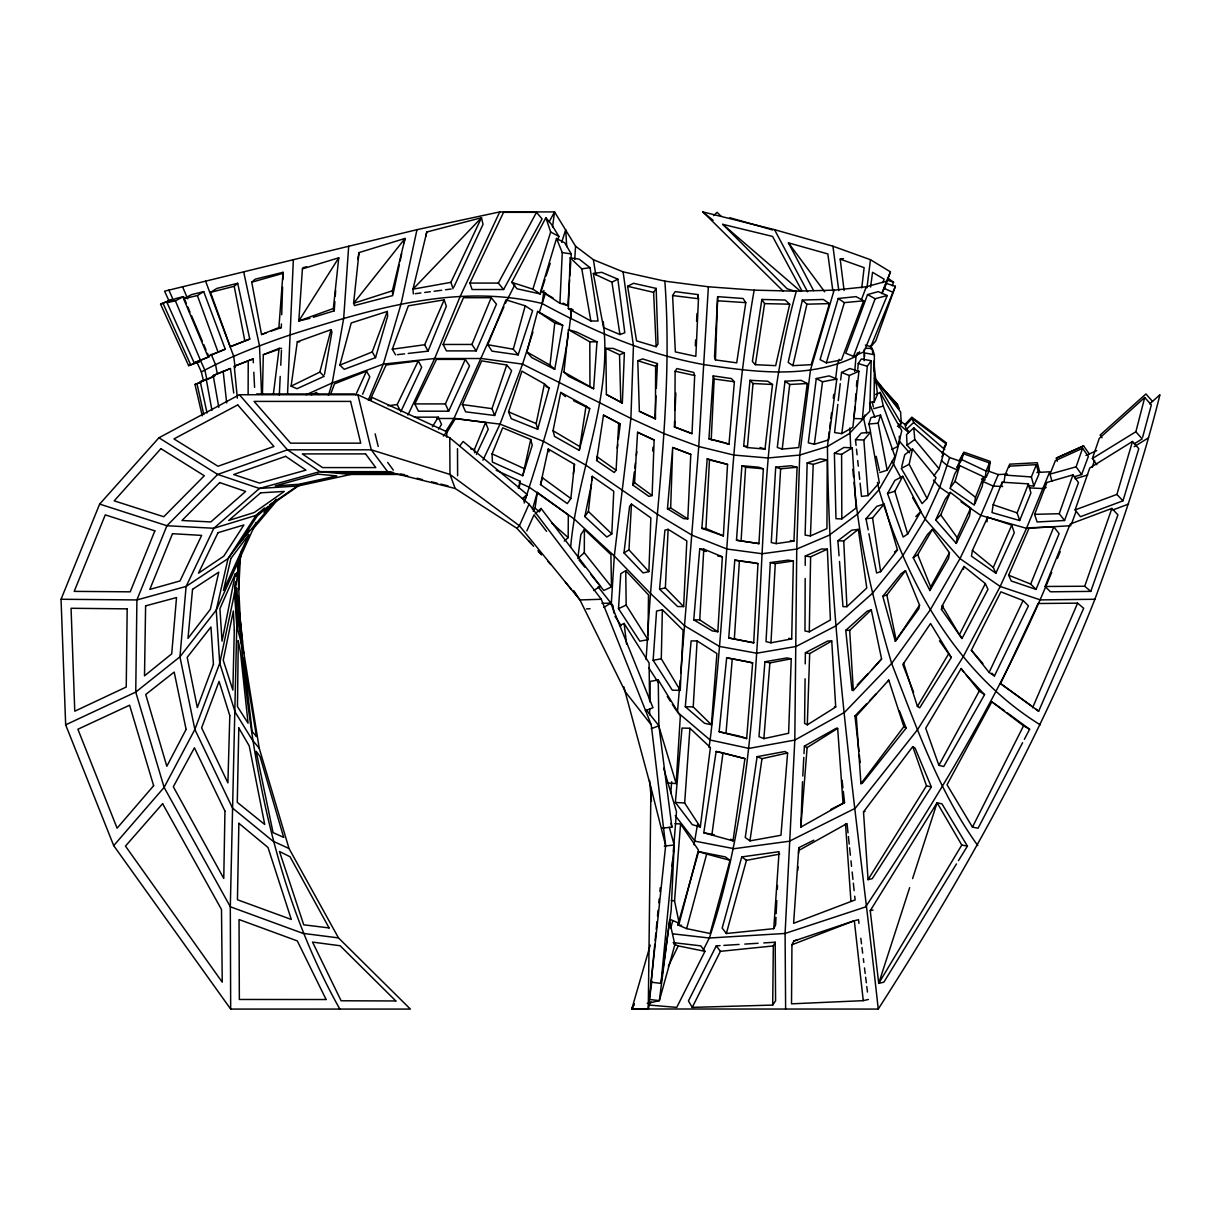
<?xml version="1.0" encoding="UTF-8"?>
<svg xmlns="http://www.w3.org/2000/svg" width="1221" height="1221" viewBox="0 0 1221 1221"><rect width="100%" height="100%" fill="white"/><g stroke="black" fill="none" stroke-linecap="round" stroke-linejoin="round"><path stroke-width="1.5" d="M446.733 437.103L446.733 431.746L372.222 397.481L370.589 400.457M248.122 394.429L248.229 360.729L253.159 358.928L253.358 362.729M655.448 418.818L655.631 366.285L657.432 363.583L642.658 358.943L637.774 360.744L639.361 411.294L655.448 418.818L639.361 411.294M674.877 427.197L675.106 371.245L676.907 368.544L693.772 372.436L694.688 375.519L692.002 433.623L674.374 426.907L674.618 421.26M805.188 578.495L804.975 630.952L809.279 631.837L830.402 619.978L827.365 549.175L821.519 548.962L805.28 556.013L805.234 565.384M827.228 459.92L826.938 528.617L810.439 535.943L805.112 535.103L807.173 462.912L820.008 458.852L827.228 459.92L813.217 464.407L807.173 462.912M564.255 541.071L568.177 537.622L568.314 514.88L537.332 492.353L532.463 509.264M611.477 586.904L584.294 552.731L584.416 529.441L610.897 554.609L611.477 586.904L603.8 590.476L590.781 574.481M870.436 402.503L874.144 402.167L874.373 354.716L872.16 348.336L865.765 348.367M574.496 464.346L570.848 498.504L567.307 503.601L540.506 484.584L548.26 448.992L574.496 464.346L573.321 473.977M579.273 450.366L586.034 406.12L560.714 392.445L553.052 430.723L554.548 436.416L579.273 450.366L589.712 408.684L586.034 406.12M592.216 480.418L592.246 476.327L613.751 491.239L611.813 533.959L606.806 537.011L584.828 516.559L591.483 484.035M618.726 423.199L616.101 470.253L614.239 472.496L596.626 460.515L603.495 415.109L620.253 424.053L618.406 438.965M858.973 923.412L858.516 919.703L854.318 920.726L793.803 941.025L791.941 944.749L791.513 1003.83L863.262 1000.655L868.406 999.465M864.132 360.653L864.224 349.481M720.069 945.619L716.269 945.848L688.43 1000.961L692.246 1007.386L772.695 1005.081L773.32 945.939L775.182 942.215L763.781 942.917M805.082 678.754L804.578 723.381L807.31 724.847L835.713 707.035L831.745 641.01L827.807 640.979L805.372 652.731L805.234 663.888M647.969 639.697L648.504 594.932L625.747 570.634L620.756 573.687L618.498 608.684L639.819 641.178L647.969 639.697L626.159 605.097L625.747 570.634M649.618 714.88L649.694 709.309M649.801 701.877L650.091 681.425L658.241 679.944L680.341 715.979L676.144 783.546L666.849 782.982M809.279 631.837L810.622 556.837L827.365 549.175M262.423 394.566L263.309 354.716L279.151 348.351L281.563 348.382M680.234 690.384L661.294 658.806L662.362 609.752L656.562 611.049L653.143 660.286L672.298 690.17L680.234 690.384L683.104 630.265L662.362 609.752M791.696 638.888L793.375 560.988L788.033 560.164L770.298 562.591L766.025 641.635L770.97 642.811L791.696 638.888L788.827 638.308M857.798 369.261L858.241 363.568L861.37 358.943L871.183 360.729L869.764 411.279L862.362 418.803L853.983 418.513M271.413 331.028L281.303 327.625L281.41 323.931M281.7 314.713L282.585 287.042M282.814 279.67L283.043 272.298L255.235 279.166L251.74 282.188L261.538 334.539L266.468 332.738M783.287 291.239L702.884 211.92L774.526 229.67L832.936 246.215L870.466 259.707L890.414 271.84L886.751 281.151L866.254 286.782L834.141 290.14L796.306 291.178L754.166 290.14L708.378 286.782L664.85 281.151L623.092 271.84L593.391 259.707L575.564 246.215L554.563 211.92L499.74 211.92L416.971 229.67L293.345 259.707L287.546 394.078M807.31 724.847L809.676 653.617L831.745 641.01M568.36 308.547L570.192 257.814L579.181 259.142L590.048 267.658L598.061 321.031L590.872 320.986L568.36 308.547L573.137 309.905M648.885 571.626L650.854 517.902L631.455 504.075L629.593 506.333L623.977 552.899L643.085 572.908L648.885 571.626L628.968 549.847L631.455 504.075M652.121 495.573L654.135 440.003L637.576 432.265L634.584 482.722L632.707 484.981L648.916 496.398L652.121 495.573L634.584 482.722M791.254 658.791L788.613 733.272L763.873 738.629L758.974 736.645L764.926 661.736L786.95 657.921L791.254 658.791L769.886 662.911L764.926 661.736M810.439 535.943L813.217 464.407M622.328 403.037L624.389 352.93L613.064 348.397L605.875 348.351L606.379 394.475L622.328 403.037L606.379 394.475M687.805 518.879L670.665 507.967L672.71 447.481L667.475 508.791L683.729 518.666L687.805 518.879L690.781 454.365L672.71 447.481M793.94 541.086L797.084 467.246L791.025 465.735L775.701 467.17L771.26 542.582L776.22 543.62L793.94 541.086L790.369 540.537M675.106 409.966L675.839 393.025M569.566 279.762L567.857 305.586L559.92 303.296L562.27 252.594L556.517 238.431L564.743 242.857L571.275 253.937L571.031 257.631M654.944 418.513L655.967 395.787M656.318 388.202L657.432 363.583M698.473 298.733L695.833 356.334L675.35 351.907L672.603 295.543L675.167 291.621L697.985 294.582L698.473 298.733L672.603 295.543M715.445 359.92L717.673 296.642L743.07 298.489L745.787 302.64L736.706 362.851L715.445 359.92L714.514 356.837L717.673 296.642M279.304 395.161L280.204 376.45M280.754 365.232L281.471 350.259M683.638 606.593L665.369 587.896L668.131 529.334L664.926 530.158L659.569 589.194L677.67 606.562L683.638 606.593L686.828 540.918L668.131 529.334M775.976 917.414L775.625 924.923L773.763 928.662L726.342 933.516L722.176 928.052L741.758 856.928L779.105 851.678L773.763 928.662M776.159 913.659L776.785 900.518M777.319 889.239L777.502 885.484M797.771 870.39L797.939 866.605M798.565 853.357L798.824 847.679L813.781 840.185M711.217 439.881L714.163 378.983L713.232 375.9L731.394 378.556L734.401 381.776L728.983 444.276L708.928 438.812L713.232 375.9M238.675 589.865L240.568 553.952M695.314 345.68L695.604 340.003M696.596 321.077L696.993 313.507M697.786 298.367L697.985 294.582M708.378 286.782L698.748 446.504L680.784 672.802M723.366 535.897L705.936 528.571L709.477 459.905L707.203 458.852L701.861 528.372L723.366 535.897L727.548 464.407L707.203 458.852M753.693 642.795L757.982 563.614L753.006 562.576L734.798 560.134L728.723 637.957L753.693 642.795L728.723 637.957M770.97 642.811L775.259 563.629L793.375 560.988M802.518 781.669L800.823 827.121L844.55 802.579L843.329 791.406M802.808 776.052L803.8 757.356M803.998 753.616L804.41 746.138L836.385 728.189L837.667 728.388L843.024 803.143M717.841 631.761L699.74 619.886L703.8 549.129L699.725 548.931L693.757 619.856L712.24 630.891L717.841 631.761L722.359 556.807L703.8 549.129M711.4 724.755L693.223 706.913L697.099 640.933L691.117 640.903L685.302 706.715L704.548 723.29L711.4 724.755L716.91 653.556L697.099 640.933M758.943 543.604L763.369 468.803L758.439 467.17L741.895 465.735L736.477 540.231L758.943 543.604L736.477 540.231M776.22 543.62L780.631 468.803L775.701 467.17M741.071 541.056L745.604 467.231L741.895 465.735M569.123 329.441L571.672 308.882M574.74 259.508L575.564 246.215M611.248 604.517L614.316 556.028L630.891 418.406L633.44 345.772L623.092 271.84M261.538 334.539L278.907 327.579L283.043 272.298M569.81 276.068L570.787 261.309M646.077 659.523L647.451 638.736M647.695 634.966C654.517 517.094 673.534 399.465 664.85 281.151M734.34 638.842L739.407 560.958L734.798 560.134M306.685 266.758L303.022 267.658L302.411 268.864L298.824 320.97L309.905 318.33M313.385 317.262L334.233 310.821L334.875 301.587M335.256 296.062L335.653 290.522M348.687 246.215L343.681 318.36L332.234 382.951L328.403 395.345M357.707 259.463L359.02 252.594L405.067 238.431L404.014 242.857M593.635 388.736L596.993 341.834L576.373 331.959L568.437 329.67L563.949 372.115L568.665 376.327L593.635 388.736L563.949 372.115M700.305 827.029L684.66 802.991L689.926 728.265L681.99 728.067L675.366 802.426L692.231 824.602L700.305 827.029L710.408 747.511L689.926 728.265M854.12 416.62L854.868 407.142M855.295 401.465L855.89 393.879M856.47 386.309L856.913 380.631M672.13 866.376L672.573 860.729M673.336 851.312L676.495 811.767L663.644 768.223M670.421 919.535L679.212 923.259L674.541 900.854L680.585 823.961L675.015 823.626M719.138 731.745L746.657 738.598L752.64 662.896L747.679 661.721L726.663 657.875L719.138 731.745L740.018 736.248M763.873 738.629L769.886 662.911M800.823 827.121L807.127 747.588L837.667 728.388M798.824 847.679L793.604 923.305L855.112 899.938L854.715 896.199M787.606 752.975L780.967 835.256L749.938 840.887L745.237 837.484L757.112 756.669L784.874 751.51L787.606 752.975L761.996 758.653L757.112 756.669M652.686 451.037L652.991 447.268M670.741 793.101L671.672 781.822M680.143 680.295L677.457 712.209L710.118 740.018L748.977 748.397L794.81 740.079L844.566 712.347L891.635 663.43L930.036 610.179L959.981 558.623L980.829 515.399L998.305 474.572L1007.493 474.069M725.991 733.211L732.264 658.76L726.663 657.875M747.374 447.558L753.006 383.531L749.999 380.311L743.665 446.062L747.374 447.558L765.002 449.099L772.496 384.478L767.765 381.227L749.999 380.311M849.801 427.976L850.778 448.656M854.731 371.367L856.043 356.273L857.478 352.777M235.073 587.286L235.592 581.745M862.362 418.803L867.322 366.269L871.183 360.729M654.761 944.382L651.098 982.188L661.004 983.378L674.19 845.024L669.337 827.334M655.128 940.597L655.86 933.042M656.226 929.257L656.959 921.702M657.509 916.025L658.058 910.362M658.791 902.792L659.157 899.007M659.889 891.452L660.256 887.667M235.684 582.035L234.524 593.345L219.719 663.232L194.856 729.471L164.118 787.392L113.706 845.634L230.677 1009.08L410.363 1009.08L338.507 937.911L289.026 848.549L259.234 748.229L243.864 653.067L237.439 594.917M236.264 576.388L236.66 572.618M334.233 310.821L333.348 308.531L338.766 257.814L302.411 268.864M113.706 845.634L65.659 724.831L61.05 599.267L99.649 504.09L158.898 437.79L239.392 394.734L357.86 394.734L449.771 437.79L529.029 504.09L601.266 599.267L651.251 724.831L665.659 845.634L648.275 1009.08L631.806 1008.989L650.244 945.146M359.02 252.594L353.602 303.296L354.487 305.571L392.75 295.574L392.399 290.812L405.067 238.431L353.602 303.296L392.399 290.812M840.674 379.945L841.544 372.436L849.847 368.544L858.928 371.245L852.899 427.213L841.803 433.638L834.569 432.57L837.835 404.38M584.828 516.559L588.385 511.462L592.246 476.327M238.339 565.384L237.5 572.863L239.514 558.318M554.716 369.337L549.999 365.11L554.777 322.97L537.591 311.416L526.907 351.969L531.776 357.631L554.716 369.337L562.713 325.259L537.591 311.416M784.996 381.227L777.304 447.466L782.234 449.099L798.732 447.558L807.264 383.531L801.007 380.311L784.996 381.227L789.712 384.478L807.264 383.531M782.234 449.099L789.712 384.478M838.278 400.625L840.246 383.699M861.767 287.897L864.132 267.658L840.185 259.142L844.108 290.506M829.242 431.624L827.456 446.504C828.784 635.057 857.981 821.977 878.235 1009.08L631.806 1008.989L634.294 1003.952L631.806 1008.989M829.7 427.915L830.372 422.329M830.829 418.605L831.501 413.034M833.287 398.153L833.745 394.429M835.546 379.548L837.331 364.667L839.315 359.356M632.707 484.981L634.31 472.008M634.767 468.315L635.454 462.744M636.37 455.341L636.828 451.633M617.246 448.275L617.704 444.551M816.269 378.556L808.302 442.796L814.346 444.291L828.616 439.896L836.828 378.983L829.105 375.9L816.269 378.556L822.527 381.776L836.828 378.983M866.956 287.835L870.466 259.707M273.336 394.459L279.151 348.351M651.831 981.196L648.275 1009.08L650.93 787.438L623.809 686.812M841.803 433.638L849.267 375.519L858.928 371.245M578.006 556.654L580.875 534.554L584.416 529.441M570.634 547.313C577.197 471.337 612.957 398.748 603.189 321.596M814.346 444.291L822.527 381.776M870.588 287.042L872.557 272.298L884.111 279.166L882.89 282.738M539.285 312.439L542.17 303.541L543.94 290.445M552.548 226.877L554.563 211.92L549.129 221.871M963.4 453.754L961.827 459.6L956.776 467.811L963.4 453.754L989.529 462.927L988.201 472.771L986.141 477.35M988.888 471.275L990.216 461.416L963.934 452.152L959.065 460.836M1009.157 467.46L1009.599 464.178L1037.27 462.713L1039.788 472.329M711.843 835.195L723 752.914L716.147 751.449L703.769 832.768L732.997 840.872L744.947 758.638L716.147 751.449M331.044 329.67L319.841 372.1L324.176 376.312L296.993 388.721L291.117 386.157L297.298 341.788L331.044 329.67L331.929 331.944L324.496 374.465M661.004 983.378L671.153 910.591L674.19 845.024L664.3 846.092M950.503 486.477L954.746 473.84L959.798 465.613L983.653 476.785L982.325 486.08L975.045 503.403M989.529 462.927L986.11 471.092L984.782 480.387L981.486 478.907M1001.602 485.943L1002.136 482.219L1028.433 483.867L1030.906 492.933L1019.657 520.528L992.001 512.576L993.177 504.761L1002.136 482.219M1003.983 482.524L1005.051 475.091L1008.76 466.193L1036.385 464.652L1038.903 474.267L1033.851 486.004L1028.204 485.699M533.18 511.202L535.057 508.073L537.332 492.353M749.938 840.887L761.996 758.653M519.093 488.4L520.161 481.288L496.184 470.283M755.387 364.682L764.59 303.617L761.873 299.466L785.164 300.045L789.697 304.182L775.671 365.659L755.387 364.682L752.38 361.462L761.873 299.466M697.542 824.312L694.001 844.779M709.004 747.511L710.118 740.018C728.342 590.384 728.098 438.812 754.166 290.14M970.695 508.104L969.505 515.918L956.257 543.406L935.729 519.978L945.161 499.343L950.32 492.368L970.695 508.104L957.203 537.637L956.257 543.406M983.653 476.785L975.503 497.329L974.327 505.128L949.892 488.278L955.051 481.318L959.798 465.613M986.95 521.871L987.652 517.185L1011.766 525.106L1014.285 532.753L995.878 573.229L971.473 556.211L972.42 550.442L987.652 517.185M949.465 552.747L948.519 558.516L929.914 590.537L913.216 557.692L927.395 534.554L932.386 529.456L949.465 552.747L930.661 586.965L929.914 590.537M963.476 569.291L963.949 566.407L985.362 583.607L987.972 589.361L961.995 638.507L941.452 609.386L942.2 605.799L963.949 566.407M568.467 333.135C560.439 391.33 541.803 447.207 524.206 503.052M537.683 429.288L536.172 423.58L544.413 383.882L521.916 371.169L508.562 411.874L511.233 418.681L537.683 429.288L549.129 388.095L544.413 383.882M919.55 605.173L918.803 608.76L895.329 641.3L882.798 596.306L901.022 573.733L905.524 570.68L919.55 605.173L895.329 641.3M393.131 293.757L399.343 264.667M400.122 261.035L401.678 253.754M416.971 229.67L401.175 303.525L383.318 364.117L368.33 400.122M522.741 475.717L530.723 439.514L502.686 427.808L492.094 453.861L492.399 462.087L522.741 475.717L532.234 445.207L530.723 439.514M909.157 464.316L912.514 448.977L935.988 477.625L927.075 498.504L922.084 503.601L901.281 468.406L909.157 464.316L927.075 498.504M796.306 291.178C763.247 408.959 764.834 532.142 756.654 653.22C750.518 749.465 740.048 846.122 709.34 938.018L703.357 949.862M802.365 300.045L788.171 362.408L792.887 365.659L811.202 364.682L829.441 303.617L823.29 299.466L802.365 300.045L806.913 304.182L829.441 303.617M792.887 365.659L806.913 304.182M241.682 550.457L234.524 593.345L236.782 625.778L230.311 906.76L230.677 1009.08M425.732 236.416L426.801 232.005L481.486 217.735L483.028 224.328L453.861 287.088M891.742 449.526L898.046 446.26L901.77 430.692L880.112 392.414L875.594 394.52M426.801 232.005L412.988 289.163L413.339 293.94M518.452 488.263L520.161 481.288M596.626 460.515L597.512 456.944M901.724 466.681L904.776 454.67L912.514 448.977M1096.794 464.713L1092.383 458.516L1135.866 431.746L1144.733 397.481L1151.342 404.914L1142.658 437.133M679.212 923.259L698.443 850.045L680.585 823.961M899.297 436.172L899.495 441.346L893.345 464.819L879.013 489.682L857.188 514.316L829.09 535.271L796.748 549.053L762.163 553.739L726.983 549.023L692.078 535.225L657.341 514.27L585.363 464.835L543.498 441.361L500.015 424.114L453.953 418.498L436.797 418.498M878.235 1009.08C961.827 878.784 1037.911 743.482 1094.886 599.267C1119.474 532.051 1142.719 464.27 1159.95 394.734L1149.694 403.937M339.881 365.11L351.221 322.97L387.301 311.416L387.652 316.178L375.534 357.631L344.215 369.322L339.881 365.11L372.237 351.953L387.301 311.416M686.629 928.632L706.669 854.059L698.595 851.632L677.838 924.908L686.629 928.632L710.118 933.516L730.051 860.332L725.366 856.928L698.595 851.632M942.215 453.663L946.244 443.971L912.011 418.498L905.188 425.778L906.425 429.319L909.324 431.791M518.147 354.884L513.278 349.206L525.213 305.83L505.982 299.832L487.774 344.734L492.017 351.16L518.147 354.884L532.615 310.607L525.213 305.83M726.342 933.516L746.458 860.332L779.685 854.105M670.756 928.006L672.771 920.771M879.837 472.496L887.163 470.238L878.174 423.183L880.494 415.079L870.924 417.658L868.894 424.038L870.512 431.227M1075.106 509.92L1116.91 494.413L1132.478 441.483L1138.781 448.656L1122.954 500.839L1080.417 516.712L1075.106 509.92L1089.758 468.025L1132.478 441.483M834.141 290.14L810.454 370.116L799.724 455.051L796.748 549.053L794.81 740.079L785.088 933.455L785.622 1008.989M838.217 298.489L820.069 359.63L826.327 362.851L841.452 359.92L863.659 300.809L856.058 296.642L838.217 298.489L844.352 302.64L863.659 300.809M559.92 303.296L540.842 290.812L556.517 238.431M826.327 362.851L844.352 302.64M933.897 475.717L939.056 468.757L943.543 453.907L913.781 427.823L906.562 434.63L907.05 445.192L910.713 449.359M540.506 484.584L542.673 477.548M540.293 293.94L532.875 289.163L550.671 232.005L545.863 217.735L511.767 282.341L517.017 288.782L540.293 293.94L544.948 279.563M859.569 351.77L856.043 356.273C809.187 379.548 754.166 372.008 704.288 364.667C646.901 354.472 593.085 331.303 542.17 303.541L545.619 292.719M561.691 242.277L565.705 229.67L566.727 246.657M546.108 275.961L550.183 263.385M557.738 240.018L558.897 236.416L551.434 224.328L545.863 217.735M909.66 887.636L878.723 983.378L883.851 982.188L956.47 863.919M912.591 878.601L937.102 802.731L941.971 803.891L967.414 846.107L958.454 860.683M532.936 332.051L522.557 364.133L500.015 424.114L482.936 460.241M942.108 451.968L949.633 457.539L939.727 487.225L925.167 519.078L902.502 556.074L872.237 593.482L835.683 625.961L796.046 646.474L756.654 653.22L719.49 646.428L684.722 625.869L650.427 593.406L614.316 556.028L574.343 519.093L529.258 487.225L519.169 482.707M494.658 415.476L492.002 408.669L506.73 365.018L481.685 360.867L462.332 404.548L465.598 411.828L494.658 415.476L511.599 370.696L506.73 365.018M892.292 285.806L893.513 282.188L887.469 277.854M1092.383 458.516L1099.251 438.446L1144.733 397.481M1081.623 474.557L1076.113 466.819L1082.569 448.321L1088.369 456.395L1081.623 474.557L1074.343 476.709M1090.78 591.376L1084.721 586.248L1111.888 508.424L1117.917 514.85L1090.78 591.376L1050.457 591.803L1045.1 586.477L1070.176 524.038L1111.888 508.424M882.05 293.635L885.958 283.287L895.375 286.294L875.808 340.873L870.817 346.733L865.368 345.1M1064.544 520.497L1059.233 513.705L1072.954 474.862L1078.479 482.6L1064.544 520.497L1037.133 521.978L1034.614 514.346L1046.931 482.432L1072.954 474.862M884.187 289.438L890.414 271.84M1071.504 523.931L1076.006 511.553M1092.062 467.414L1094.627 460.393M330.616 394.23L334.462 383.867L366.514 371.153L369.81 376.831L362.637 394.261M395.589 354.868L392.292 349.206L408.363 305.83L444.185 299.832L446.337 306.273L428.037 351.16L408.211 353.434M861.644 299.176L866.254 286.782M867.551 294.582L845.756 353.251L853.479 356.334L863.858 351.892L887.209 295.543L878.296 291.621L867.551 294.582L875.152 298.733L887.209 295.543M853.479 356.334L875.152 298.733M870.817 346.718L895.375 286.294M306.166 394.719L332.234 382.951L383.318 364.117L434.676 358.516L481.532 358.516L522.557 364.133L630.891 418.406L664.102 433.638L698.748 446.504L733.76 455.051L767.887 457.982L799.724 455.051L827.456 446.504L849.312 433.638L863.629 418.391L864.941 415.048M1019.657 520.528L1017.139 512.881L1028.433 483.867M1051.968 481.379L1049.999 474.13L1055.402 460.622L1082.569 448.321M1036.034 589.407L1030.692 584.065L1053.815 526.877L1029.227 527.793L1008.638 575.213L1011.247 580.982L1036.034 589.407L1059.126 533.669L1053.815 526.877M881.76 293.391L886.751 281.151M1033.851 486.004L1031.379 476.938L1036.385 464.652M476.19 350.9L471.947 344.459L491.208 297.71L463.492 297.71L443.086 344.459L446.459 350.885L476.19 350.9L496.459 304.166L491.208 297.71M474.603 452.793L474.465 449.496L485.576 422.497L455.464 418.467L446.703 432.768M1051.708 572.298C1003.341 690.872 936.156 800.503 865.567 906.944L785.088 933.455L709.34 938.018L672.878 933.851M1057.386 558.485L1060.225 551.587M935.729 519.978L940.719 514.88L950.32 492.368M874.144 402.167L877.472 394.459L873.656 361.248M1032.569 707.783L1077.609 603.143L1083.653 608.272L1038.644 711.233L1000.564 683.607L1038.14 603.51L1077.609 603.143M503.937 306.868L453.953 418.498L446.047 430.967M505.418 303.419L514.743 284.92M428.037 351.16L424.664 344.734L444.185 299.832M995.878 573.229L993.268 567.46L1011.766 525.106M529.029 504.09L519.413 525.747L516.865 528.281L455.158 488.461L387.606 471.657L319.841 471.657L259.432 488.461L213.843 528.266L186.111 586.431L179.945 656.806L194.856 729.471L232.509 808.058L272.802 841.04L289.026 848.549M448.656 411.202L445.39 403.922L465.277 359.386L436.492 359.386L414.819 403.907L418.391 411.187L448.656 411.202L469.536 365.812L465.277 359.386M526.846 530.86L533.989 514.865L546.55 531.364M355.754 394.902L366.514 371.153M523.962 501.327L527.106 494.429L463.156 441.483L459.768 445.787M369.932 400.274L386.08 365.018L418.299 360.867L421.672 367.292L400.747 411.828M539.621 511.568L541.056 508.44L600.488 586.248L593.589 590.521M499.74 211.92L460.134 296.535L434.676 358.516L407.906 415.064M256.105 522.42L216.254 610.073L179.945 656.806L135.745 692.078L65.659 724.831M450.915 282.341L481.486 217.735L412.988 289.163L450.915 282.341L453.067 288.782M476.373 454.38L488.247 429.319L485.576 422.497M1023.106 600.518L1028.448 605.845L994.428 675.976L989.102 672.42L1023.106 600.518L1000.884 591.834L971.351 650.244L982.92 663.598M469.917 283.074L503.556 212.332L536.507 212.332L542.093 218.925L503.586 289.53L472.069 289.53L469.917 283.074L498.336 283.074L503.586 289.53M400.03 410.363L397.176 404.548L418.299 360.867M650.976 1001.708L649.313 1005.081L676.755 1007.386L704.96 951.327L700.778 945.848L673.153 942.612M668.345 966.193L678.265 945.909L704.96 951.327M692.246 1007.386L720.436 951.327L773.32 945.939M972.45 827.151L1023.534 725.808L991.818 701.8L947.038 784.767L972.45 827.151L978.082 828.22L1022.603 742.689M961.995 638.507L959.385 634.783L985.362 583.607M881.577 658.943L853.311 690.506L852.014 690.308L845.756 630.326L867.261 611.141L871.29 609.844L881.577 658.943L871.657 669.932M888.018 681.577L888.766 680.097L903.861 726.648L906.15 728.067L862.453 783.134L860.927 783.699L856.272 716.101L888.766 680.097M903.555 663.095L917.414 706.41L919.688 707.829L951.296 657.478L930.555 623.519L902.807 664.575L913.613 692.261M1024.358 739.331L1029.593 729.258L1007.478 712.957M907.676 533.989L894.856 491.239L902.762 476.312L920.832 511.462L907.676 533.989L903.174 537.042L887.53 493.498L894.886 480.402L902.762 476.312M498.336 283.074L536.507 212.332M938.903 765.338L979.227 691.101L961.156 668.513L925.701 728.22L938.903 765.338L943.757 766.513L984.569 694.657L966.208 674.862M887.163 470.238L894.932 456.425L880.494 415.079M944.047 447.252L946.489 442.918L911.812 417.185L904.975 424.465M944.627 446.855L946.244 443.971M941.452 609.386L943.329 606.15M913.216 557.692L917.719 554.639L932.386 529.456M917.414 706.41L948.686 653.769M961.782 845.039L878.723 983.378L870.237 910.698L937.102 802.731L961.782 845.039L967.414 846.107M432.371 426.785L438.278 417.155L414.438 417.155M941.864 456.639L943.543 453.907M868.055 879.669L926.495 785.805L912.743 746.626L863.506 811.904L868.055 879.669L872.252 878.662L931.348 786.98L915.033 748.03L912.743 746.626M438.507 429.212L441.544 424.435L438.278 417.155M656.165 346.733L653.601 292.338L656.165 288.415L633.531 283.287L627.609 286.294L636.568 340.873L656.165 346.733L657.982 344.032L656.165 288.415M269.826 506.196L276.404 499.313L239.301 543.36L257.326 515.873L268.223 506.41M772.695 1005.081L775.579 1000.777L775.182 942.215M337.835 259.142L338.766 257.814L298.824 320.97L333.348 308.531M239.301 543.36L249.084 530.189M248.565 531.227L228.052 558.577L186.111 586.431L136.905 599.938L61.05 599.267M860.927 783.699L903.861 726.648M882.798 596.306L886.843 595.024L905.524 570.68M868.925 533.714L876.602 572.985L880.646 571.687L897.466 549.893L884.096 504.09L876.77 506.349L865.994 518.757L868.192 529.975M443.345 436.05L446.733 431.746M865.994 518.757L872.557 517.933L884.096 504.09M252.61 529.456L277.152 500.335M868.07 495.604L863.858 440.003L870.512 432.249L879.334 482.738L868.07 495.604L861.507 496.428L860.103 483.195M856.089 445.375L855.494 439.697L861.232 433.104L870.512 432.249M264.041 512.438L274.221 501.8M858.928 751.388L854.975 715.903L866.879 703.54M869.52 700.793L876.129 693.925M857.264 684.874L867.734 674.007M915.842 516.559L920.832 511.462M845.756 630.326L849.694 630.357L871.29 609.844M906.425 429.319L913.644 422.512L912.011 418.498M839.499 561.477L842.978 606.654L846.916 606.684L866.773 587.988L858.332 529.365L851.77 530.189L837.896 540.766L839.056 555.83M713.552 215.629L717.109 212.332L721.184 216.331M522.405 498.702L527.106 494.429M535.164 513.797L541.056 508.44M272.527 502.67L269.795 505.082L297.359 486.004M577.762 558.501L584.294 552.731M264.469 507.997L256.089 515.338L228.052 558.577L216.254 610.073L219.719 663.232L235.165 712.118L252.259 739.88L259.234 748.229M210.516 292.353L234.203 286.294L237.698 283.287L249.756 339.072L230.204 346.718L210.516 292.353L216.865 288.415L237.698 283.287M837.896 540.766L843.742 540.964L858.332 529.365M841.818 518.91L856.104 507.997L852.258 447.786L843.879 447.481L834.386 453.312L835.973 518.711L841.818 518.91L841.605 454.38L852.258 447.786M897.435 426.419L901.296 423.565L900.579 411.874L874.434 378.418M907.05 445.192L914.773 439.499L913.781 427.823M158.898 437.79L217.704 474.435L259.432 488.461L298.168 485.958L301.328 483.913L256.089 515.338L213.843 528.266L166.911 525.732L99.649 504.09M894.459 551.923L897.466 549.893M603.846 607.417L610.744 603.143L652.991 707.753L645.314 710.637M1134.172 446.703L1148.534 437.79M183.562 298.733L197.375 295.543L203.724 291.621L225.259 349.191L207.875 356.318L183.562 298.733L191.651 294.582L203.724 291.621M1134.263 443.803L1142.169 438.919L1135.866 431.746M623.977 552.899L628.968 549.847M799.404 850.106L847.038 823.534L848.015 832.844M203.495 381.074L201.358 371.932C229.884 356.639 260.195 345.039 290.812 334.722C371.123 309.127 457.86 282.692 542.17 303.541M207.478 353.388L208.928 356.822L194.17 362.835L167.048 302.64L175.381 300.809L183.471 296.642L186.386 303.51M593.33 273.504L611.935 282.188L617.857 279.166L624.816 332.753L619.947 334.539L603.54 327.594L593.33 273.504L601.587 272.298L617.857 279.166M830.906 809.37L844.55 802.579M188.644 365.644L199.878 361.431L188.644 365.644L160.577 304.182L172.024 299.466L160.577 304.182M210.851 377.869L214.85 375.885L200.259 381.761L207.051 413.003M202.259 415.827L194.994 384.462L201.557 381.898M291.117 386.157L319.841 372.1M311.324 394.841L316.361 392.429L318.528 394.536M194.17 362.835L208.928 356.822M167.048 302.64L175.9 298.489L183.471 296.642M618.498 608.684L626.159 605.097M619.505 625.579L624.114 623.443L649.099 662.957L649.572 700.61M233.73 392.994L230.433 368.528L213.232 375.503L218.803 407.356M1085.957 455.479L1096.717 450.641M1057.188 461.279L1056.348 458.073L1083.546 445.894L1089.346 453.953M1056.348 458.073L1083.546 445.894M207.875 356.318L225.259 349.191M213.232 375.503L230.433 368.528M230.204 346.718L249.756 339.072M253.159 358.928L234.249 366.269L237.362 398.153M234.249 366.269L248.229 360.729M791.941 944.749L854.318 920.726L863.262 1000.655M1112.804 509.981L1128.525 504.09M651.251 728.678L658.928 725.793L671.901 827.121L662.011 828.189M863.506 811.904L865.048 811.339M605.875 348.351L619.52 354.731L624.389 352.93M263.309 354.716L278.235 349.527M200.259 381.761L209.524 378.541M194.994 384.462L201.282 382.295M793.803 941.025L797.405 939.834M887.53 493.498L894.856 491.239M1046.214 487.469L1042.597 488.553L1029.288 487.881M1075.075 478.785L1087.697 474.984M251.74 282.188L282.433 273.504M1049.999 474.13L1076.113 466.819M873.748 408.653L883.317 406.089L898.046 446.26M667.475 508.791L670.665 507.967M293.345 259.707L164.576 291.178L169.276 301.495M870.237 910.698L873.03 910.027M647.267 1003.433L659.355 1000.655L674.862 944.718L669.535 920.634L659.355 1000.655L649.45 999.465M659.569 589.194L665.369 587.896M298.168 485.958L350.885 474.45L404.182 474.465M653.143 660.286L661.294 658.806M840.185 259.142L843.406 258.608M570.192 257.814L581.776 268.864L590.048 267.658M392.292 349.206L424.664 344.734M388.034 405.754L397.176 404.548M415.232 293.696L420.909 292.948M424.694 292.46L430.372 291.727M434.142 291.239L441.712 290.262M445.497 289.759L451.175 289.026M397.39 354.67L404.594 353.846M780.631 468.803L797.084 467.246M868.894 424.038L878.174 423.183M723.87 945.39L739.071 944.443M744.779 944.092L758.073 943.268M1070.863 525.702L1026.495 528.327L980.829 515.399L961.049 501.831M1036.888 472.481L1049.755 471.779L1026.495 528.327L1000.197 586.462L963.094 656.929L917.52 729.7L855.204 808.302L789.377 841.223L734.08 848.702L695.024 841.162L675.289 815.659M586.523 608.882L590.064 608.745M601.266 599.267L579.944 599.954L519.413 525.747L449.984 474.435L371.26 449.816L287.469 449.816L217.704 474.435L166.911 525.732L136.905 599.938L135.745 692.078L164.118 787.392L230.311 906.76L302.869 933.348L338.507 937.911M1034.614 514.346L1059.233 513.705M601.907 603.372L610.744 603.143M1094.886 599.267L1040.353 599.908L1000.197 586.462L959.981 558.623L925.167 519.078L912.636 497.71M1045.1 586.477L1084.721 586.248M443.086 344.459L471.947 344.459M256.624 393.971L354.655 393.971M414.819 403.907L445.39 403.922M568.437 329.67L589.804 341.788L596.993 341.834M693.757 619.856L699.74 619.886M278.907 327.579L281.303 327.625M297.298 341.788L299.694 341.834M764.59 303.617L789.697 304.182M685.302 706.715L693.223 706.913M855.494 439.697L863.858 440.003M753.006 383.531L772.496 384.478M701.861 528.372L705.936 528.571M1002.67 486.523L993.161 486.05L982.92 481.471M675.366 802.426L684.66 802.991M718.162 300.809L745.787 302.64M1005.051 475.091L1031.379 476.938M743.665 446.062L747.313 446.367M745.604 467.231L763.369 468.803M350.885 474.45L319.841 471.657L287.469 449.816L239.392 394.734M671.245 900.503L674.541 900.854M677.838 924.908L681.577 925.32M714.163 378.983L734.401 381.776M393.162 472.42L387.606 471.657L371.26 449.816L357.86 394.734M462.332 404.548L492.002 408.669M739.407 560.958L757.982 563.614M562.27 252.594L571.275 253.937M834.386 453.312L841.605 454.38M805.28 556.013L810.622 556.837M834.431 706.837L835.713 707.035M854.975 715.903L856.272 716.101M470.833 448.916L474.465 449.496M487.774 344.734L513.278 349.206M717.75 555.982L722.359 556.807M874.373 354.716L864.544 352.915L864.575 356.624M703.769 832.768L714.285 834.782M805.372 652.731L809.676 653.617M732.264 658.76L752.64 662.896M770.298 562.591L775.259 563.629M675.106 371.245L694.688 375.519M627.609 286.294L653.601 292.338M926.495 785.805L931.348 786.98M795.344 291.346L787.102 288.767L722.725 224.328L772.557 236.416L801.8 290.629M708.928 438.812L723.458 442.338M400.442 474.16L407.768 475.961M416.941 478.235L422.451 479.578M431.624 481.852L437.118 483.195M440.796 484.111L448.122 485.912M709.477 459.905L727.548 464.407M723 752.914L744.947 758.638M706.669 854.059L730.051 860.332M813.598 290.629L788.445 242.857L827.838 253.937L832.844 290.812M729.853 217.735L772.603 229.96M554.777 322.97L562.713 325.259M858.241 363.568L867.322 366.269M637.774 360.744L655.631 366.285M887.24 280.174L893.513 282.188M511.767 282.341L532.875 289.163M760.073 447.466L765.002 449.099M993.177 504.761L1017.139 512.881M949.633 457.539L960.072 461.187M987.881 470.924L998.305 474.572M674.374 426.907L692.002 433.623M673.214 447.771L690.781 454.365M699.725 548.931L706.287 551.495M841.544 372.436L849.267 375.519M1008.638 575.213L1030.692 584.065M725.274 442.78L728.983 444.276M741.758 736.629L746.657 738.598M508.562 411.874L536.172 423.58M673.87 944.047L678.265 945.909M884.157 288.415L893.07 292.338M957.31 470.024L947.069 465.445L941.391 460.576M492.094 453.861L524.45 468.742M637.576 432.265L654.135 440.003M961.827 459.6L986.11 471.092M620.253 424.053L603.495 415.109M573.519 400.671L589.712 408.684M545.94 386.492L549.129 388.095M553.159 298.077L540.842 290.812M562.957 303.083L567.857 305.586M804.41 746.138L807.127 747.588M550.671 232.005L558.897 236.416M526.907 351.969L549.999 365.11M1023.534 725.808L1029.593 729.258M553.052 430.723L579.303 446.291M1000.564 683.607L1031.196 705.753M979.227 691.101L984.569 694.657M991.818 701.8L1004.517 710.79M948.87 493.482L939.727 487.225L933.439 480.067M596.657 456.44L616.101 470.253M730.646 839.178L732.997 840.872M741.758 856.928L746.458 860.332M542.2 477.609L570.848 498.504M1035.652 709.035L1038.644 711.233M1040.277 724.831C956.302 673.03 906.409 581.959 879.013 489.682L877.441 482.371M899.969 420.757L905.982 425.213M955.051 481.318L975.503 497.329M972.42 550.442L993.268 567.46M702.884 211.92L713.11 220.345M908.76 432.631L898.824 424.114L898.961 427.564M722.725 224.328L800.686 291.437M913.644 422.512L944.749 449.542M535.057 508.073L539.194 511.767M551.617 522.847L568.177 537.622M560.714 392.445L565.415 396.657M588.385 511.462L611.813 533.959M1116.91 494.413L1122.954 500.839M882.691 388.629L896.977 403.937M991.864 673.229L994.428 675.976M878.708 384.081L897.679 404.563L899.114 408.684L874.801 378.113M516.865 528.281L533.577 546.291M538.72 551.816L541.3 554.609M528.922 540.934L531.471 543.696M537.851 550.595L541.681 554.746M548.061 561.645L550.625 564.423M1152.517 401.404L1145.909 393.971L1100.09 435.134L1102.014 437.82M899.495 441.346L909.553 452.808M914.773 439.499L939.056 468.757M565.323 582.096L571.352 589.453M578.952 559.951L584.859 567.216M971.351 650.244L989.102 672.42M646.52 710.195L658.928 725.793M598.076 586.797L613.034 605.738L613.827 612.973M651.251 724.831L625.518 692.093L579.944 599.954L573.901 590.949M716.269 945.848L720.436 951.327M875.121 379.609L901.296 423.565M788.445 242.857L824.663 291.788M387.683 462.469L393.33 470.131M940.719 514.88L957.203 537.637M939.468 640.766L951.296 657.478M961.156 668.513L963.766 672.222M615.002 616.376L621.168 625.763M648.9 668.024L658.073 682.234M667.261 696.428L670.314 701.159M672.359 704.319L676.434 710.637M977.823 845.634C938.125 790.506 916.177 726.098 891.635 663.43C874.251 604.288 859.157 544.001 854.074 482.417M573.824 591.239L576.785 596.062M942.2 605.799L959.385 634.783M901.052 477.976L891.971 461.309M372.237 351.953L375.534 357.631M774.526 229.67L807.585 291.773M339.774 1008.989C271.703 887.591 248.641 747.878 238.66 610.729M196.657 361.614L201.358 371.932M168.88 290.14L173.565 300.564M200.137 359.661L204.823 370.1L206.868 379.319M163.171 303.617L190.613 364.652M182.57 286.782L187.698 298.901M211.157 354.273L215.568 364.652L217.307 373.947M187.836 306.959L190.018 312.118M191.468 315.552L202.381 341.346M203.846 344.78L206.028 349.939M175.381 300.809L200.29 359.905M917.719 554.639L930.661 586.965M899.434 710.836L906.15 728.067M869.52 403.357L874.969 417.399M205.586 281.151L233.684 356.273L235.165 367.582M455.158 488.461L449.984 474.435L449.771 437.79M197.375 295.543L217.979 351.892M243.864 653.067L236.782 625.778L236.462 588.018M676.144 783.546L658.897 726.48L658.241 679.944M548.26 448.992L549.023 451.846M665.659 845.634L650.93 787.438L651.419 793.116M671.001 823.427L671.901 827.121M375.137 433.837L378.205 446.489M880.112 392.414L883.317 406.089M876.19 456.349L879.441 470.695M872.221 401.785L873.366 406.944M196.932 383.516L203.8 414.591M863.629 418.391L866.788 433.012M243.681 271.84L259.493 345.757L261.599 394.169M886.843 595.024L896.092 639.819M234.203 286.294L244.826 340.857M874.755 379.105L875.442 382.631M206.212 378.968L211.95 410.332M581.776 268.864L590.872 320.986M593.391 259.707L595.772 274.71M611.935 282.188L619.947 334.539M872.557 517.933L880.646 571.687M870.604 345.467L871.092 349.175M873.61 367.658L874.114 371.352M874.862 376.892L875.625 382.448M832.936 246.215L838.781 290.598M860.82 938.262L861.507 943.818M861.965 947.527L862.652 953.097M863.339 958.653L863.796 962.377M864.499 967.932L865.185 973.503M865.643 977.212L866.33 982.768M866.788 986.476L867.475 992.047M624.114 623.443L626.587 644.23M872.16 348.336L872.801 353.876M859.34 755.112L860.164 762.591M223.153 371.23L226.694 402.93M842.093 780.25L842.917 787.698M237.546 596.336L242.43 641.483L241.071 637.835L238.782 611.278M856.486 449.16L857.096 454.823M857.691 460.5L858.302 466.178M858.897 471.84L859.706 479.41M848.412 836.568L849.206 844.032M849.587 847.756L850.381 855.204M850.976 860.805L851.556 866.391M852.151 871.977L852.945 879.425M853.342 883.165L854.12 890.613M852.792 469.291L853.525 476.785M234.89 589.133L236.553 606.486L236.553 587.667M649.557 780.463L651.48 801.205M237.469 596.092L238.293 605.585M237.546 597.618L238.187 605.112M237.515 598.962L237.942 604.563M238.675 613.934L239.988 630.769L236.966 619.764L236.508 588.034M845.512 824.099L850.915 900.945M570.512 308.928L571.092 318.376M849.694 630.357L853.311 690.506M237.546 565.308L240.69 627.472M253.831 372.237L254.579 387.423M843.742 540.964L846.916 606.684M619.52 354.731L620.802 402.182M589.804 341.788L589.957 386.172M457.493 448.656L457.616 475.763M127.182 608.867L126.236 687.026L74.771 711.202L71.062 608.272L127.182 608.867M238.263 640.796L237.469 706.608L248.061 723.168L240.522 652.548L238.263 640.796M145.604 605.86L144.505 675.839L171.718 653.83L176.526 597.573L145.604 605.86M224.954 811.095L223.764 878.464L173.321 786.751L194.414 747.801L224.954 811.095M238.858 823.29L237.439 899.755L291.3 919.444L268.01 847.481L238.858 823.29M238.812 727.96L237.271 802.334L264.728 824.48L249.237 745.924L238.812 727.96M234.31 630.143L232.86 690.079L223.229 660.225L233.364 610.973L234.31 630.143M229.807 715.674L227.9 782.89L201.618 727.838L219.078 681.364L229.807 715.674M192.536 589.331L187.988 638.385L210.363 609.279L218.773 572.13L192.536 589.331M235.409 573.641L222.039 641.117L219.902 608.638L235.409 573.641M230.906 558.47L223.474 590.445L248.931 534.523L230.906 558.47M213.431 664.377L197.314 707.615L187.179 657.356L210.958 626.968L213.431 664.377M154.853 530.86L130.204 591.834L74.206 591.376L105.281 514.865L154.853 530.86M172.512 533.699L149.801 589.422L180.006 580.967L201.633 535.393L172.512 533.699M218.025 532.692L198.474 573.183L223.779 556.165L243.895 524.954L218.025 532.692M186.096 729.41L166.819 766.284L145.726 694.49L174.191 672.084L186.096 729.41M153.632 785.713L117.094 828.189L77.885 729.242L129.609 705.204L153.632 785.713M162.607 803.693L125.473 846.092L222.237 982.172L221.505 909.508L162.607 803.693M160.913 448.656L114.194 500.854L163.767 516.742L204.304 475.747L160.913 448.656M219.704 482.585L181.96 520.512L210.821 521.932L245.65 491.422L219.704 482.585M260.638 492.841L228.709 520.467L254.243 512.515L284.279 491.422L260.638 492.841M237.729 404.914L173.947 438.919L217.979 466.254L273.947 446.474L237.729 404.914M285.668 456.333L233.669 474.526L259.569 483.104L305.937 470.131L285.668 456.333M317.857 474.145L275.213 485.897L298.809 484.294L336.859 475.931L317.857 474.145M350.58 401.404L254.09 401.404L290.552 443.162L360.744 443.162L350.58 401.404M365.552 453.907L302.304 453.907L322.558 467.582L375.763 467.582L365.552 453.907M382.845 472.206L334.569 472.206L353.586 473.901L395.329 473.901L382.845 472.206M326.099 999.526L239.347 999.465L239.041 919.535L297.298 940.903L326.099 999.526M395.848 1000.961L341.132 1000.777L312.53 942.093L340.14 945.756L395.848 1000.961M329.09 927.929L303.739 924.816L279.487 851.495L290.064 856.76L329.09 927.929M283.654 837.316L273.061 832.63L256.166 751.312L260.027 756.501L283.654 837.316M256.456 736.461L252.167 731.608L243.574 657.753L256.456 736.461"/></g></svg>
